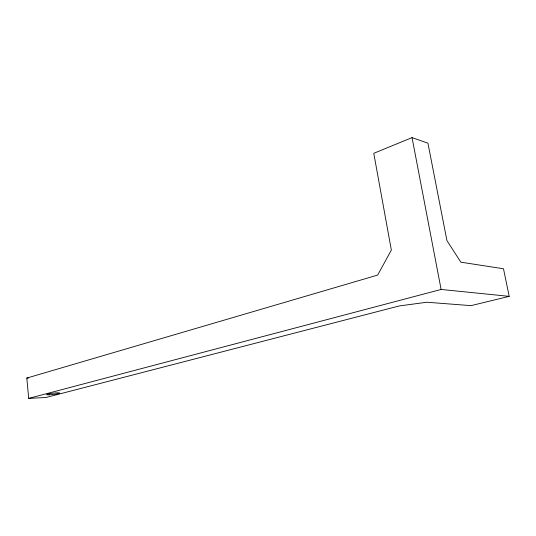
<?xml version="1.0" encoding="UTF-8"?>
<svg xmlns="http://www.w3.org/2000/svg" width="536" height="536" viewBox="0 0 536 536"><rect width="100%" height="100%" fill="white"/><g stroke="black" fill="none" stroke-linecap="round" stroke-linejoin="round"><path stroke-width="0.8" d="M412.043 137.618L373.773 153.309L391.354 250.104L377.652 275.082L26.8 378.074L28.71 398.382L45.908 397.498L399.3 305.929L426.944 302.237L471.03 305.641L509.2 296.354L503.492 268.757L460.846 262.178L446.937 240.597L427.936 143.159L412.043 137.618L441.115 289.453L509.2 296.354M28.71 398.382L441.115 289.453M26.8 378.074L28.435 378.021M49.372 394.784A6.512 0.643 -6.8 0 0 59.543 393.116A6.512 0.643 -6.8 0 0 50.404 393.545A6.512 0.643 -6.8 0 0 49.372 394.784"/></g></svg>
